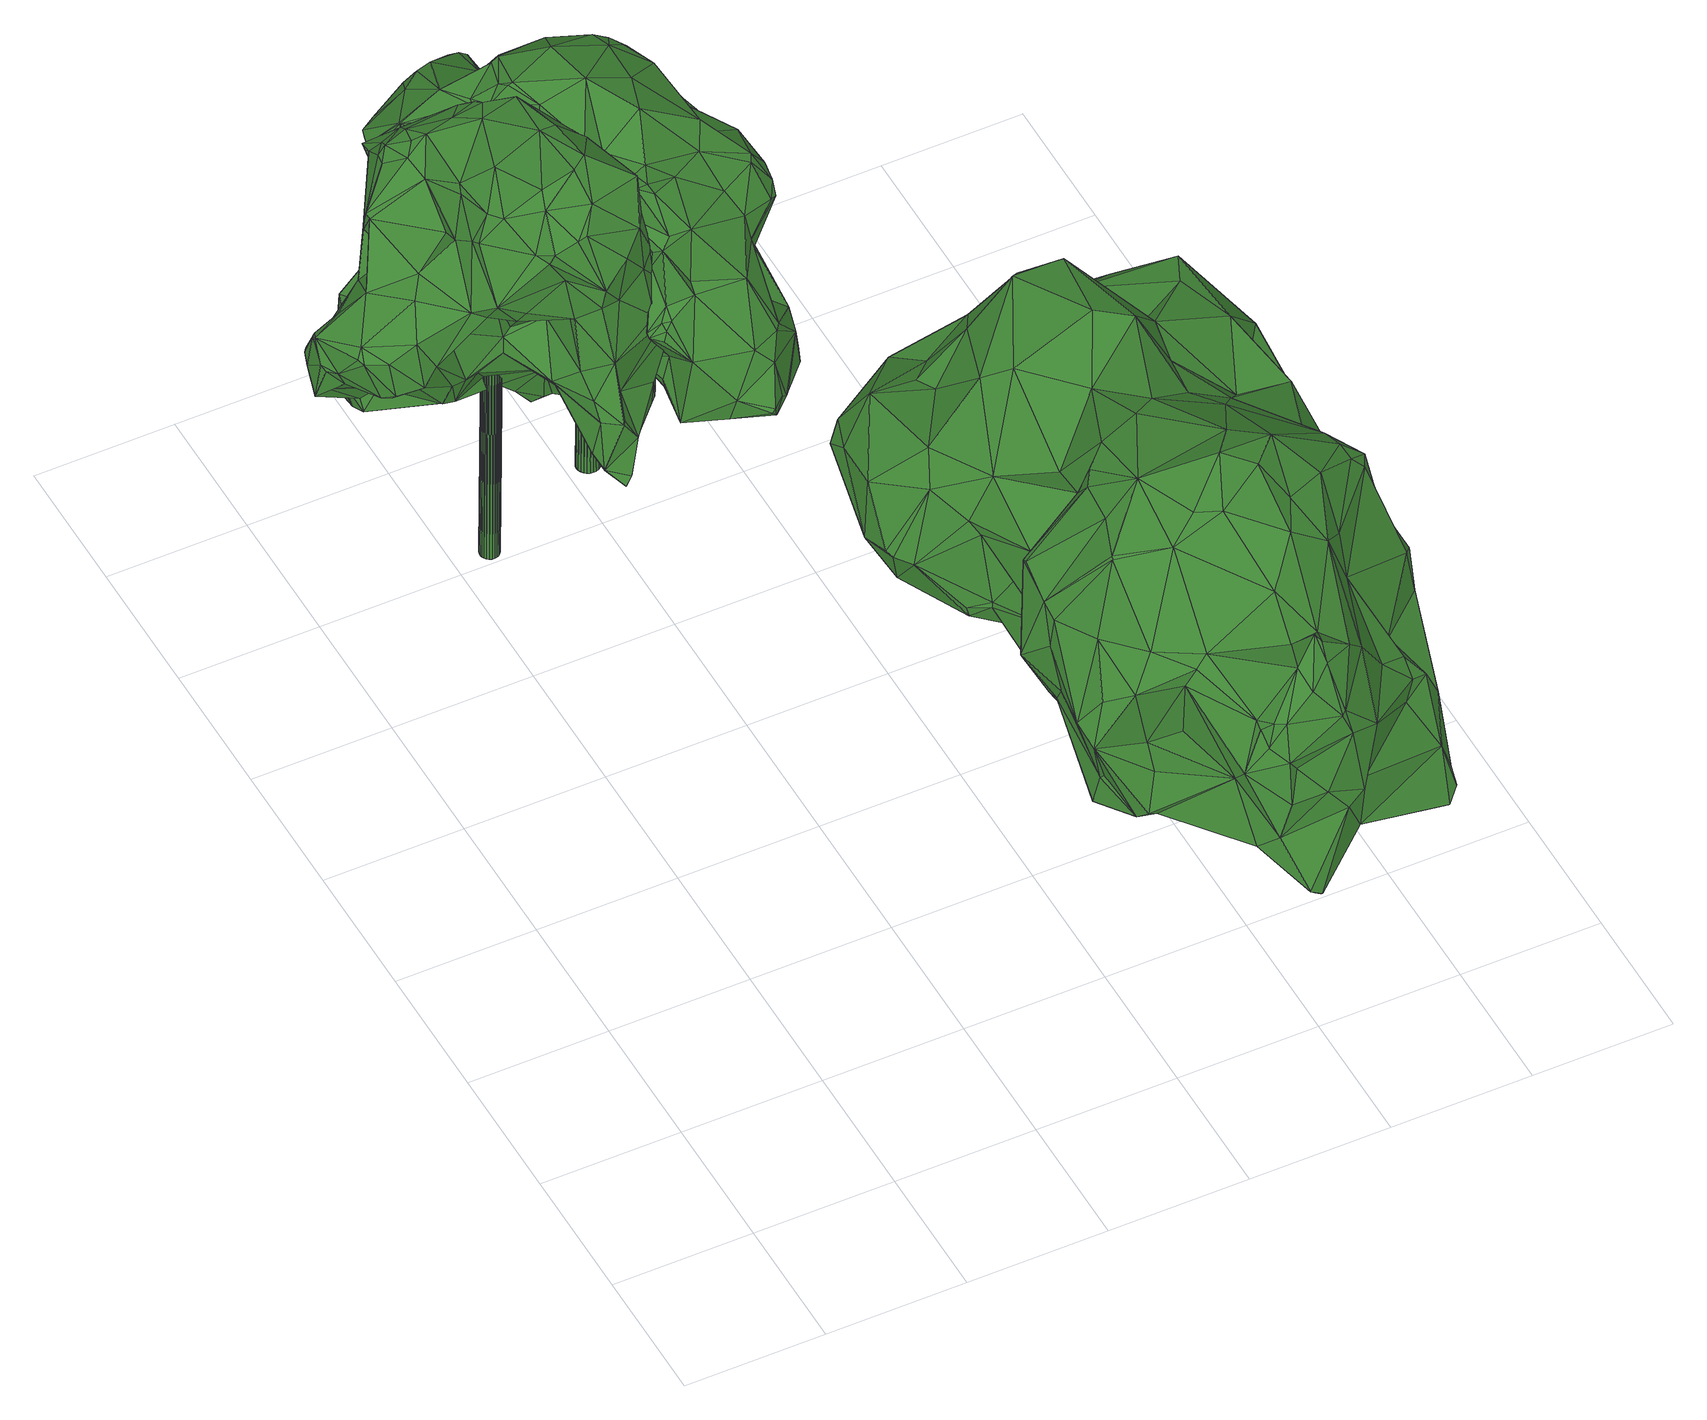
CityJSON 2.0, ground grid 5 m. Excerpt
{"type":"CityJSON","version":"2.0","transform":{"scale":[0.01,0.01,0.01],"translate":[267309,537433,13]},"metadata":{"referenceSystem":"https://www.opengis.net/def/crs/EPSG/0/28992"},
"CityObjects":{
"tree1":{"type":"SolitaryVegetationObject","attributes":{"gtid":139,"crown_width_m":9.96,"crown_median_z":24.22,"crown_r50_m":0.357,"crown_porosity":0.87,"trunk_H_m":11.04,"trunk_DBH_m":0.673,"trunk_radius_m":0.337,"trunk_base_height_m":13.18,"original_gtid":"139"},"geometry":[{"type":"Solid","lod":"3","boundaries":[[[[0,1,2]],[[3,4,5]],[[6,0,2]],[[7,8,9]],[[7,9,10]],[[4,11,5]],[[12,13,14]],[[15,4,3]],[[6,16,0]],[[17,18,19]],[[20,21,22]],[[23,24,25]],[[26,27,28]],[[29,30,31]],[[32,33,34]],[[35,36,37]],[[23,38,24]],[[10,39,7]],[[40,41,42]],[[43,44,45]],[[46,47,48]],[[49,46,48]],[[50,4,51]],[[52,0,16]],[[53,54,55]],[[56,57,58]],[[26,28,59]],[[60,59,28]],[[61,62,63]],[[16,6,64]],[[15,65,4]],[[0,66,1]],[[67,60,68]],[[69,13,70]],[[71,72,19]],[[73,74,75]],[[54,76,77]],[[78,79,80]],[[80,79,44]],[[81,82,83]],[[84,85,86]],[[87,88,89]],[[90,87,89]],[[89,88,91]],[[62,92,93]],[[11,94,95]],[[11,95,5]],[[4,65,51]],[[96,97,98]],[[17,19,72]],[[99,100,101]],[[102,32,103]],[[17,72,104]],[[105,45,79]],[[106,74,107]],[[108,109,110]],[[111,112,113]],[[78,114,79]],[[75,18,17]],[[115,14,116]],[[117,118,37]],[[108,78,80]],[[72,34,104]],[[112,119,120]],[[8,7,14]],[[121,65,59]],[[122,123,42]],[[84,86,124]],[[70,13,12]],[[61,119,62]],[[43,108,80]],[[125,126,127]],[[34,128,32]],[[35,71,36]],[[103,32,128]],[[17,104,33]],[[34,33,104]],[[64,92,62]],[[72,71,35]],[[72,35,128]],[[35,129,128]],[[127,126,130]],[[103,129,118]],[[128,129,103]],[[128,34,72]],[[131,132,22]],[[23,25,133]],[[25,134,133]],[[75,74,106]],[[64,62,119]],[[135,136,137]],[[135,138,136]],[[139,1,140]],[[16,126,125]],[[16,125,52]],[[16,111,126]],[[141,1,139]],[[52,125,142]],[[143,144,117]],[[113,130,111]],[[126,111,130]],[[114,145,146]],[[129,37,118]],[[129,35,37]],[[101,147,122]],[[101,148,147]],[[149,39,10]],[[150,151,152]],[[153,154,155]],[[156,81,11]],[[157,69,56]],[[148,158,147]],[[81,94,11]],[[19,18,106]],[[64,6,92]],[[61,159,160]],[[32,102,33]],[[2,1,141]],[[106,161,71]],[[162,93,92]],[[163,138,164]],[[163,164,165]],[[158,148,110]],[[166,110,148]],[[75,106,18]],[[61,63,159]],[[24,38,99]],[[167,168,169]],[[167,169,156]],[[152,151,170]],[[171,172,173]],[[114,78,166]],[[102,103,174]],[[16,64,111]],[[118,174,103]],[[175,70,12]],[[79,114,146]],[[61,176,119]],[[177,146,57]],[[146,177,178]],[[70,178,56]],[[179,180,144]],[[45,44,79]],[[181,182,183]],[[181,183,170]],[[184,47,46]],[[59,15,26]],[[66,0,52]],[[50,181,170]],[[51,181,50]],[[95,3,5]],[[162,63,93]],[[3,26,15]],[[9,90,185]],[[90,9,186]],[[187,121,59]],[[96,184,49]],[[140,1,66]],[[127,188,91]],[[189,54,53]],[[60,189,187]],[[49,48,190]],[[29,150,30]],[[59,65,15]],[[149,191,109]],[[12,7,175]],[[39,175,7]],[[191,110,109]],[[160,176,61]],[[192,176,160]],[[192,160,193]],[[52,142,194]],[[139,140,194]],[[66,194,140]],[[52,194,66]],[[91,88,127]],[[142,127,88]],[[3,27,26]],[[43,45,108]],[[87,90,186]],[[142,125,127]],[[186,142,87]],[[186,194,142]],[[142,88,87]],[[44,43,80]],[[109,108,105]],[[45,105,108]],[[105,79,178]],[[159,63,195]],[[168,151,150]],[[196,151,168]],[[27,3,95]],[[56,178,57]],[[94,83,197]],[[60,187,59]],[[60,67,189]],[[2,198,6]],[[49,97,96]],[[95,94,199]],[[94,197,199]],[[200,201,202]],[[81,83,94]],[[156,82,81]],[[203,82,156]],[[8,186,9]],[[109,204,149]],[[70,175,178]],[[69,205,13]],[[63,62,93]],[[119,192,120]],[[133,206,23]],[[162,92,6]],[[207,208,209]],[[89,185,90]],[[107,210,197]],[[107,76,210]],[[122,147,123]],[[211,40,212]],[[114,166,100]],[[213,209,208]],[[60,28,27]],[[130,113,214]],[[215,113,216]],[[215,214,113]],[[115,84,139]],[[217,218,219]],[[78,108,166]],[[110,166,108]],[[95,220,27]],[[135,221,138]],[[222,117,223]],[[19,106,71]],[[224,225,226]],[[137,222,227]],[[42,53,40]],[[12,14,7]],[[69,70,56]],[[42,187,189]],[[83,107,197]],[[82,107,83]],[[110,191,158]],[[139,228,115]],[[194,228,139]],[[8,228,186]],[[115,228,8]],[[138,137,136]],[[214,188,130]],[[186,228,194]],[[171,226,153]],[[155,171,153]],[[206,133,229]],[[174,118,117]],[[230,204,105]],[[102,180,231]],[[33,102,231]],[[137,138,232]],[[96,98,184]],[[184,98,158]],[[146,178,79]],[[230,149,204]],[[23,233,38]],[[231,234,73]],[[58,233,235]],[[203,107,82]],[[22,21,188]],[[91,188,21]],[[30,150,236]],[[237,224,201]],[[203,169,161]],[[234,74,73]],[[17,231,73]],[[33,231,17]],[[73,75,17]],[[238,171,239]],[[64,119,112]],[[64,112,111]],[[157,218,217]],[[120,192,152]],[[120,152,170]],[[216,113,112]],[[240,223,207]],[[14,13,116]],[[22,188,214]],[[29,221,135]],[[23,206,233]],[[122,41,101]],[[241,218,233]],[[237,201,200]],[[29,207,150]],[[36,117,37]],[[71,161,36]],[[57,146,145]],[[148,101,100]],[[148,100,166]],[[9,185,10]],[[207,209,150]],[[14,115,8]],[[100,99,233]],[[114,100,233]],[[137,227,135]],[[11,4,50]],[[196,170,151]],[[58,235,56]],[[157,56,235]],[[184,158,47]],[[184,46,49]],[[163,172,238]],[[165,172,163]],[[84,124,139]],[[230,105,178]],[[192,193,152]],[[84,242,85]],[[89,21,20]],[[20,48,243]],[[243,48,149]],[[49,132,97]],[[36,244,213]],[[161,244,36]],[[13,245,116]],[[115,116,84]],[[116,245,84]],[[86,85,165]],[[144,102,174]],[[240,222,223]],[[179,144,153]],[[153,144,154]],[[153,133,134]],[[229,246,206]],[[143,154,144]],[[222,154,143]],[[13,205,200]],[[171,155,247]],[[238,239,247]],[[239,171,247]],[[232,247,155]],[[232,238,247]],[[232,163,238]],[[144,174,117]],[[222,143,117]],[[153,134,212]],[[248,249,101]],[[99,101,249]],[[248,24,249]],[[99,249,24]],[[144,180,102]],[[40,211,248]],[[24,248,211]],[[40,248,101]],[[153,212,179]],[[25,212,134]],[[25,211,212]],[[24,211,25]],[[246,226,219]],[[226,246,229]],[[117,213,223]],[[123,147,98]],[[250,123,98]],[[243,89,20]],[[162,6,198]],[[29,251,221]],[[162,86,165]],[[252,217,225]],[[106,107,161]],[[203,161,107]],[[225,219,226]],[[105,204,109]],[[177,57,178]],[[187,123,121]],[[76,107,74]],[[235,218,157]],[[250,121,123]],[[11,167,156]],[[50,167,11]],[[236,160,253]],[[159,253,160]],[[224,226,171]],[[252,225,224]],[[238,172,171]],[[42,123,187]],[[250,97,132]],[[185,89,243]],[[185,243,149]],[[245,13,200]],[[157,217,200]],[[252,200,217]],[[215,22,214]],[[112,120,216]],[[149,48,47]],[[149,47,191]],[[27,220,60]],[[68,60,220]],[[138,221,195]],[[233,145,114]],[[202,85,242]],[[254,30,253]],[[230,39,149]],[[89,91,21]],[[159,221,251]],[[195,221,159]],[[178,175,230]],[[230,175,39]],[[54,77,55]],[[233,218,235]],[[236,193,160]],[[241,206,218]],[[226,229,133]],[[153,226,133]],[[138,163,232]],[[139,124,141]],[[181,131,182]],[[51,131,181]],[[121,131,65]],[[172,85,202]],[[165,85,172]],[[200,205,157]],[[157,205,69]],[[207,29,240]],[[240,29,135]],[[42,189,53]],[[216,182,215]],[[168,255,169]],[[256,53,55]],[[180,256,231]],[[179,256,180]],[[212,256,179]],[[55,77,231]],[[208,223,213]],[[217,219,225]],[[215,131,22]],[[250,132,121]],[[121,132,131]],[[182,131,215]],[[152,193,150]],[[147,158,98]],[[10,185,149]],[[22,190,20]],[[156,169,203]],[[255,161,169]],[[234,77,76]],[[256,40,53]],[[256,212,40]],[[168,209,255]],[[257,255,209]],[[208,207,223]],[[120,182,216]],[[183,182,120]],[[170,183,120]],[[158,191,47]],[[246,219,218]],[[20,190,48]],[[171,173,224]],[[167,50,168]],[[189,67,54]],[[202,201,173]],[[224,173,201]],[[222,137,154]],[[155,154,137]],[[232,155,137]],[[51,65,131]],[[250,98,97]],[[101,41,40]],[[130,188,127]],[[236,150,193]],[[195,63,258]],[[251,29,254]],[[31,254,29]],[[254,31,30]],[[199,220,95]],[[251,254,159]],[[231,256,55]],[[76,54,67]],[[234,76,74]],[[257,161,255]],[[257,209,161]],[[234,231,77]],[[49,190,22]],[[168,150,209]],[[192,119,176]],[[162,258,63]],[[84,245,242]],[[200,242,245]],[[200,202,242]],[[22,132,49]],[[241,233,206]],[[58,57,145]],[[58,145,233]],[[38,233,99]],[[213,244,209]],[[209,244,161]],[[117,36,213]],[[240,135,227]],[[240,227,222]],[[252,224,237]],[[252,237,200]],[[172,202,173]],[[196,168,50]],[[196,50,170]],[[246,218,206]],[[2,141,198]],[[162,198,86]],[[86,198,124]],[[141,124,198]],[[195,258,164]],[[195,164,138]],[[165,164,258]],[[122,42,41]],[[67,68,210]],[[67,210,76]],[[68,197,210]],[[236,253,30]],[[165,258,162]],[[159,254,253]],[[199,197,220]],[[197,68,220]],[[259,260,261]],[[259,261,262]],[[262,261,263]],[[262,263,264]],[[261,260,265]],[[261,265,263]],[[263,265,266]],[[263,266,264]],[[265,260,267]],[[265,267,266]],[[266,267,268]],[[266,268,264]],[[267,260,269]],[[267,269,268]],[[268,269,270]],[[268,270,264]],[[269,260,271]],[[269,271,270]],[[270,271,272]],[[270,272,264]],[[271,260,273]],[[271,273,272]],[[272,273,274]],[[272,274,264]],[[273,260,275]],[[273,275,274]],[[274,275,276]],[[274,276,264]],[[275,260,277]],[[275,277,276]],[[276,277,278]],[[276,278,264]],[[277,260,279]],[[277,279,278]],[[278,279,280]],[[278,280,264]],[[279,260,281]],[[279,281,280]],[[280,281,282]],[[280,282,264]],[[281,260,283]],[[281,283,282]],[[282,283,284]],[[282,284,264]],[[283,260,285]],[[283,285,284]],[[284,285,286]],[[284,286,264]],[[285,260,287]],[[285,287,286]],[[286,287,288]],[[286,288,264]],[[287,260,289]],[[287,289,288]],[[288,289,290]],[[288,290,264]],[[289,260,291]],[[289,291,290]],[[290,291,292]],[[290,292,264]],[[291,260,293]],[[291,293,292]],[[292,293,294]],[[292,294,264]],[[293,260,295]],[[293,295,294]],[[294,295,296]],[[294,296,264]],[[295,260,297]],[[295,297,296]],[[296,297,298]],[[296,298,264]],[[297,260,299]],[[297,299,298]],[[298,299,300]],[[298,300,264]],[[299,260,301]],[[299,301,300]],[[300,301,302]],[[300,302,264]],[[301,260,303]],[[301,303,302]],[[302,303,304]],[[302,304,264]],[[303,260,305]],[[303,305,304]],[[304,305,306]],[[304,306,264]],[[305,260,307]],[[305,307,306]],[[306,307,308]],[[306,308,264]],[[307,260,259]],[[307,259,308]],[[308,259,262]],[[308,262,264]]]]}]},
"tree2":{"type":"SolitaryVegetationObject","attributes":{"gtid":138,"crown_width_m":11.38,"crown_median_z":24.72,"crown_r50_m":0.346,"crown_porosity":0.87,"trunk_H_m":11.52,"trunk_DBH_m":0.803,"trunk_radius_m":0.401,"trunk_base_height_m":13.2,"original_gtid":"138"},"geometry":[{"type":"Solid","lod":"3","boundaries":[[[[309,310,311]],[[312,313,314]],[[315,311,310]],[[316,317,318]],[[319,320,321]],[[322,323,324]],[[325,324,323]],[[326,327,328]],[[329,330,331]],[[330,332,333]],[[334,332,330]],[[335,336,337]],[[338,339,340]],[[341,342,343]],[[343,344,311]],[[345,346,347]],[[348,349,350]],[[351,322,352]],[[353,354,355]],[[356,339,338]],[[353,357,358]],[[359,360,361]],[[312,314,362]],[[363,364,365]],[[366,363,324]],[[325,367,368]],[[369,370,371]],[[369,371,372]],[[366,373,374]],[[343,311,375]],[[376,377,378]],[[367,328,379]],[[367,379,380]],[[345,381,382]],[[341,383,342]],[[384,385,386]],[[387,332,388]],[[331,330,389]],[[390,322,351]],[[391,356,392]],[[320,393,321]],[[394,321,393]],[[395,396,397]],[[398,399,400]],[[359,386,360]],[[329,331,383]],[[329,334,330]],[[401,389,402]],[[401,402,403]],[[344,401,350]],[[404,405,406]],[[400,407,408]],[[409,410,411]],[[398,412,388]],[[398,388,334]],[[413,414,415]],[[416,374,417]],[[375,418,341]],[[400,399,407]],[[419,407,399]],[[382,381,420]],[[341,418,383]],[[421,422,423]],[[411,410,424]],[[425,310,309]],[[315,310,425]],[[426,427,312]],[[428,429,430]],[[343,342,344]],[[431,432,340]],[[433,425,434]],[[309,434,425]],[[435,436,437]],[[311,344,309]],[[309,344,350]],[[383,438,342]],[[356,439,377]],[[440,441,442]],[[434,370,433]],[[443,406,405]],[[363,366,444]],[[366,374,444]],[[441,315,445]],[[425,445,315]],[[319,446,447]],[[320,319,447]],[[433,446,425]],[[447,446,433]],[[448,400,449]],[[313,450,419]],[[451,452,453]],[[454,414,390]],[[431,455,456]],[[456,455,409]],[[425,446,445]],[[457,335,458]],[[459,373,460]],[[424,410,409]],[[325,323,326]],[[461,462,429]],[[463,464,345]],[[380,319,321]],[[336,465,466]],[[467,402,468]],[[467,468,411]],[[451,469,470]],[[430,429,462]],[[471,432,431]],[[318,472,473]],[[348,350,401]],[[471,431,474]],[[462,475,430]],[[474,476,477]],[[385,384,359]],[[478,358,357]],[[466,465,479]],[[466,479,416]],[[477,480,481]],[[431,456,474]],[[452,335,453]],[[452,336,335]],[[462,482,475]],[[381,406,443]],[[432,427,426]],[[483,426,484]],[[351,352,365]],[[432,471,427]],[[485,486,487]],[[417,337,336]],[[379,488,489]],[[328,488,379]],[[477,481,450]],[[490,450,481]],[[409,411,456]],[[491,492,482]],[[390,351,454]],[[493,398,334]],[[338,426,494]],[[338,494,356]],[[398,493,399]],[[415,436,435]],[[462,461,495]],[[317,496,472]],[[317,472,318]],[[485,461,429]],[[446,319,497]],[[446,497,445]],[[460,373,498]],[[439,499,500]],[[453,469,451]],[[463,416,464]],[[399,501,502]],[[473,502,501]],[[344,503,401]],[[504,505,506]],[[395,317,507]],[[487,461,485]],[[457,508,509]],[[413,390,414]],[[435,437,415]],[[340,455,431]],[[377,500,378]],[[340,409,455]],[[361,385,359]],[[412,385,361]],[[326,328,367]],[[413,510,390]],[[468,511,481]],[[468,481,480]],[[504,512,513]],[[514,463,515]],[[514,416,463]],[[516,507,317]],[[459,460,508]],[[477,476,480]],[[517,467,518]],[[519,520,413]],[[395,520,519]],[[521,375,311]],[[517,522,355]],[[511,333,481]],[[375,521,418]],[[483,523,426]],[[426,338,340]],[[524,525,526]],[[361,360,408]],[[524,526,487]],[[461,487,526]],[[358,354,353]],[[527,528,378]],[[529,530,531]],[[532,399,502]],[[526,495,461]],[[429,533,485]],[[534,533,429]],[[428,535,536]],[[534,536,533]],[[350,537,309]],[[428,536,534]],[[415,396,413]],[[429,428,534]],[[345,382,463]],[[525,339,538]],[[340,339,525]],[[396,405,404]],[[396,404,397]],[[482,539,475]],[[530,539,482]],[[475,539,465]],[[540,475,465]],[[430,540,428]],[[430,475,540]],[[451,541,542]],[[453,335,469]],[[469,335,457]],[[519,396,395]],[[536,535,543]],[[372,542,541]],[[377,347,492]],[[491,377,492]],[[544,543,535]],[[540,465,452]],[[336,452,465]],[[381,347,545]],[[319,423,497]],[[335,337,458]],[[331,389,438]],[[331,438,383]],[[460,498,508]],[[360,400,408]],[[516,316,512]],[[519,413,396]],[[419,399,532]],[[528,546,545]],[[322,547,323]],[[347,381,345]],[[478,548,349]],[[543,357,353]],[[341,343,375]],[[360,386,400]],[[506,507,516]],[[359,384,386]],[[408,412,361]],[[407,412,408]],[[468,480,476]],[[327,326,547]],[[327,547,390]],[[549,394,550]],[[549,550,368]],[[386,449,400]],[[365,364,351]],[[351,364,454]],[[324,352,322]],[[363,352,324]],[[363,365,352]],[[367,551,368]],[[549,368,551]],[[549,551,321]],[[552,553,554]],[[554,395,552]],[[555,552,556]],[[509,394,557]],[[509,557,457]],[[554,520,395]],[[522,518,424]],[[554,510,520]],[[521,558,418]],[[326,367,325]],[[364,414,454]],[[444,414,363]],[[364,363,414]],[[415,414,444]],[[380,551,367]],[[559,560,440]],[[527,378,561]],[[417,459,337]],[[374,459,417]],[[482,346,530]],[[489,553,552]],[[552,421,489]],[[540,562,428]],[[395,505,552]],[[387,490,481]],[[387,481,333]],[[507,505,395]],[[311,315,560]],[[311,560,521]],[[407,388,412]],[[321,394,549]],[[333,511,330]],[[498,373,324]],[[509,508,498]],[[512,506,516]],[[504,506,512]],[[502,561,314]],[[483,484,314]],[[491,392,377]],[[432,426,340]],[[330,402,389]],[[451,542,563]],[[443,564,420]],[[443,420,381]],[[395,397,496]],[[407,419,490]],[[380,321,551]],[[390,547,322]],[[413,520,510]],[[541,470,369]],[[510,554,390]],[[419,450,490]],[[462,392,491]],[[462,491,482]],[[514,374,416]],[[517,355,354]],[[379,489,380]],[[556,552,505]],[[383,493,329]],[[334,329,493]],[[383,418,493]],[[539,479,465]],[[560,315,440]],[[545,376,528]],[[463,382,420]],[[441,440,315]],[[391,392,495]],[[515,565,415]],[[427,471,566]],[[477,313,312]],[[471,474,477]],[[566,471,477]],[[566,312,427]],[[333,332,387]],[[387,388,407]],[[490,387,407]],[[502,313,532]],[[419,532,313]],[[502,314,313]],[[309,537,434]],[[318,473,501]],[[444,374,515]],[[533,486,485]],[[347,346,492]],[[395,496,317]],[[567,568,569]],[[463,420,570]],[[570,515,463]],[[569,568,318]],[[380,423,319]],[[324,373,366]],[[332,334,388]],[[571,399,493]],[[572,571,493]],[[493,558,572]],[[412,398,448]],[[418,558,493]],[[312,566,477]],[[489,423,380]],[[356,377,392]],[[509,498,550]],[[394,509,550]],[[368,498,324]],[[368,324,325]],[[550,498,368]],[[318,568,316]],[[572,560,567]],[[473,472,546]],[[467,403,402]],[[470,541,451]],[[421,423,489]],[[556,513,555]],[[417,466,416]],[[378,528,376]],[[423,573,497]],[[374,373,459]],[[372,357,543]],[[567,559,568]],[[545,347,376]],[[478,357,548]],[[349,358,478]],[[574,369,470]],[[568,575,316]],[[513,316,575]],[[337,459,458]],[[576,464,416]],[[416,479,576]],[[527,473,528]],[[528,473,546]],[[553,327,554]],[[354,349,348]],[[521,560,572]],[[558,521,572]],[[348,401,403]],[[354,358,349]],[[527,561,473]],[[514,515,374]],[[564,443,405]],[[376,347,377]],[[468,402,330]],[[555,422,421]],[[536,577,486]],[[348,403,354]],[[372,548,357]],[[502,473,561]],[[316,516,317]],[[371,370,548]],[[371,548,372]],[[494,523,499]],[[495,392,462]],[[496,397,472]],[[457,458,508]],[[458,459,508]],[[554,327,390]],[[517,354,467]],[[354,403,467]],[[428,562,563]],[[451,563,562]],[[578,565,570]],[[318,501,569]],[[564,578,570]],[[314,484,362]],[[501,579,569]],[[411,424,467]],[[440,497,573]],[[567,569,572]],[[559,440,573]],[[474,580,476]],[[468,476,580]],[[448,385,412]],[[398,400,448]],[[385,449,386]],[[448,449,385]],[[533,536,486]],[[561,378,581]],[[561,581,314]],[[525,522,340]],[[524,522,525]],[[340,522,409]],[[574,393,447]],[[320,447,393]],[[470,394,393]],[[356,494,439]],[[487,522,524]],[[409,522,424]],[[489,488,553]],[[555,421,552]],[[312,362,484]],[[350,349,537]],[[349,434,537]],[[500,581,378]],[[323,547,326]],[[526,525,538]],[[495,526,538]],[[495,538,391]],[[538,356,391]],[[433,369,447]],[[370,369,433]],[[541,369,372]],[[477,450,313]],[[344,342,582]],[[404,406,546]],[[569,579,572]],[[572,579,571]],[[543,353,583]],[[543,583,536]],[[563,542,535]],[[542,544,535]],[[328,327,488]],[[553,488,327]],[[563,535,428]],[[472,397,404]],[[437,396,415]],[[452,451,562]],[[452,562,540]],[[531,530,346]],[[583,353,355]],[[530,529,539]],[[564,396,437]],[[564,405,396]],[[564,437,578]],[[501,399,579]],[[571,579,399]],[[506,505,507]],[[316,513,512]],[[538,339,356]],[[505,504,513]],[[505,513,556]],[[542,372,544]],[[472,404,546]],[[389,401,438]],[[503,438,401]],[[344,438,503]],[[444,515,415]],[[570,565,515]],[[415,565,436]],[[574,447,369]],[[584,575,568]],[[575,555,513]],[[312,484,426]],[[456,580,474]],[[437,436,578]],[[314,581,483]],[[494,426,523]],[[581,523,483]],[[577,487,486]],[[457,557,469]],[[470,469,557]],[[417,336,466]],[[544,372,543]],[[559,567,560]],[[578,436,565]],[[420,564,570]],[[423,422,573]],[[394,470,557]],[[467,424,518]],[[411,468,580]],[[456,411,580]],[[381,545,406]],[[434,548,370]],[[349,548,434]],[[573,422,584]],[[575,422,555]],[[575,584,422]],[[574,470,393]],[[377,439,500]],[[577,355,487]],[[355,522,487]],[[583,355,577]],[[536,583,577]],[[330,511,468]],[[546,406,545]],[[573,584,559]],[[497,442,445]],[[440,442,497]],[[584,568,559]],[[441,445,442]],[[517,518,522]],[[342,438,582]],[[344,582,438]],[[439,494,499]],[[581,499,523]],[[500,499,581]],[[464,531,345]],[[576,531,464]],[[529,531,576]],[[531,346,345]],[[479,529,576]],[[539,529,479]],[[492,346,482]],[[585,586,587]],[[585,587,588]],[[588,587,589]],[[588,589,590]],[[587,586,591]],[[587,591,589]],[[589,591,592]],[[589,592,590]],[[591,586,593]],[[591,593,592]],[[592,593,594]],[[592,594,590]],[[593,586,595]],[[593,595,594]],[[594,595,596]],[[594,596,590]],[[595,586,597]],[[595,597,596]],[[596,597,598]],[[596,598,590]],[[597,586,599]],[[597,599,598]],[[598,599,600]],[[598,600,590]],[[599,586,601]],[[599,601,600]],[[600,601,602]],[[600,602,590]],[[601,586,603]],[[601,603,602]],[[602,603,604]],[[602,604,590]],[[603,586,605]],[[603,605,604]],[[604,605,606]],[[604,606,590]],[[605,586,607]],[[605,607,606]],[[606,607,608]],[[606,608,590]],[[607,586,609]],[[607,609,608]],[[608,609,610]],[[608,610,590]],[[609,586,611]],[[609,611,610]],[[610,611,612]],[[610,612,590]],[[611,586,613]],[[611,613,612]],[[612,613,614]],[[612,614,590]],[[613,586,615]],[[613,615,614]],[[614,615,616]],[[614,616,590]],[[615,586,617]],[[615,617,616]],[[616,617,618]],[[616,618,590]],[[617,586,619]],[[617,619,618]],[[618,619,620]],[[618,620,590]],[[619,586,621]],[[619,621,620]],[[620,621,622]],[[620,622,590]],[[621,586,623]],[[621,623,622]],[[622,623,624]],[[622,624,590]],[[623,586,625]],[[623,625,624]],[[624,625,626]],[[624,626,590]],[[625,586,627]],[[625,627,626]],[[626,627,628]],[[626,628,590]],[[627,586,629]],[[627,629,628]],[[628,629,630]],[[628,630,590]],[[629,586,631]],[[629,631,630]],[[630,631,632]],[[630,632,590]],[[631,586,633]],[[631,633,632]],[[632,633,634]],[[632,634,590]],[[633,586,585]],[[633,585,634]],[[634,585,588]],[[634,588,590]]]]}]},
"tree3":{"type":"SolitaryVegetationObject","attributes":{"gtid":240,"crown_width_m":18.92,"crown_median_z":21.88,"crown_r50_m":0.342,"crown_porosity":0.874,"trunk_H_m":8.73,"trunk_DBH_m":1.16,"trunk_radius_m":0.579,"trunk_base_height_m":13.15,"original_gtid":"240"},"geometry":[{"type":"Solid","lod":"3","boundaries":[[[[635,636,637]],[[638,639,640]],[[641,642,643]],[[644,645,642]],[[646,647,648]],[[649,650,651]],[[652,653,654]],[[655,656,657]],[[658,659,660]],[[661,662,663]],[[650,664,665]],[[666,667,668]],[[669,670,671]],[[672,670,669]],[[673,674,675]],[[670,672,676]],[[677,678,679]],[[680,674,656]],[[652,681,682]],[[683,641,684]],[[685,686,687]],[[688,689,690]],[[689,688,665]],[[691,639,692]],[[693,694,695]],[[696,697,698]],[[699,700,701]],[[694,693,702]],[[703,704,705]],[[706,707,708]],[[709,710,711]],[[709,637,710]],[[696,664,650]],[[679,678,666]],[[712,713,714]],[[715,716,717]],[[717,718,715]],[[719,720,693]],[[721,722,723]],[[640,724,725]],[[726,727,728]],[[696,650,729]],[[665,688,658]],[[730,731,710]],[[732,733,734]],[[690,735,736]],[[737,738,739]],[[740,741,742]],[[743,744,745]],[[650,660,651]],[[746,747,676]],[[748,749,659]],[[638,704,750]],[[751,752,753]],[[754,753,752]],[[755,756,737]],[[664,696,698]],[[650,649,729]],[[757,755,758]],[[759,760,761]],[[639,760,762]],[[763,764,765]],[[764,761,760]],[[665,658,650]],[[640,725,766]],[[767,729,649]],[[698,697,755]],[[701,700,768]],[[769,770,771]],[[651,772,649]],[[717,773,774]],[[726,728,775]],[[718,776,715]],[[777,778,751]],[[779,742,741]],[[751,780,777]],[[781,744,743]],[[770,766,725]],[[770,769,766]],[[703,705,640]],[[741,782,779]],[[783,709,784]],[[785,786,787]],[[760,759,762]],[[745,744,788]],[[677,641,643]],[[743,745,789]],[[738,680,790]],[[745,783,784]],[[697,791,756]],[[770,725,792]],[[793,794,636]],[[795,682,681]],[[796,797,763]],[[759,761,754]],[[675,680,738]],[[675,738,737]],[[798,799,687]],[[676,800,801]],[[802,786,785]],[[800,803,801]],[[804,805,806]],[[658,748,659]],[[676,672,800]],[[706,663,707]],[[729,697,696]],[[801,807,746]],[[746,807,712]],[[697,767,791]],[[656,781,808]],[[656,788,781]],[[638,750,760]],[[695,809,716]],[[703,769,810]],[[694,702,782]],[[811,812,813]],[[811,814,812]],[[815,816,811]],[[767,697,729]],[[645,817,818]],[[698,755,757]],[[763,776,718]],[[755,697,756]],[[776,819,708]],[[787,786,644]],[[820,688,821]],[[708,819,706]],[[781,788,744]],[[649,822,767]],[[739,823,758]],[[699,749,700]],[[758,755,739]],[[782,732,779]],[[705,704,638]],[[824,825,826]],[[743,827,645]],[[816,815,828]],[[688,829,821]],[[830,831,832]],[[830,832,833]],[[758,736,757]],[[737,739,755]],[[834,835,836]],[[834,837,835]],[[752,751,778]],[[644,838,683]],[[644,683,787]],[[641,677,679]],[[669,671,685]],[[680,802,790]],[[738,790,785]],[[802,785,790]],[[782,702,732]],[[839,832,831]],[[725,724,792]],[[655,840,656]],[[635,841,793]],[[636,635,793]],[[774,773,670]],[[786,817,644]],[[802,680,808]],[[656,808,680]],[[726,654,842]],[[750,796,765]],[[810,769,843]],[[661,663,706]],[[844,741,740]],[[688,845,748]],[[688,820,845]],[[811,839,815]],[[715,719,716]],[[824,826,846]],[[701,847,848]],[[776,708,715]],[[693,716,719]],[[695,716,693]],[[749,748,700]],[[707,720,719]],[[849,850,820]],[[703,766,769]],[[703,640,766]],[[637,709,635]],[[803,807,801]],[[851,669,685]],[[684,668,852]],[[649,772,822]],[[701,768,853]],[[776,763,797]],[[854,784,647]],[[719,708,707]],[[719,715,708]],[[675,674,680]],[[836,855,856]],[[836,856,834]],[[675,791,673]],[[737,791,675]],[[737,756,791]],[[642,827,857]],[[642,645,827]],[[858,785,859]],[[858,859,852]],[[655,673,841]],[[644,817,645]],[[860,861,763]],[[674,657,656]],[[740,670,844]],[[793,723,794]],[[862,844,670]],[[863,709,783]],[[655,657,673]],[[863,840,635]],[[860,753,861]],[[727,864,810]],[[789,865,827]],[[854,865,789]],[[688,748,658]],[[760,750,765]],[[764,760,765]],[[638,640,705]],[[640,691,866]],[[741,844,862]],[[867,811,816]],[[777,780,855]],[[855,836,777]],[[868,677,643]],[[643,869,868]],[[804,702,805]],[[746,676,801]],[[851,713,807]],[[763,765,796]],[[803,669,851]],[[800,669,803]],[[800,672,669]],[[862,782,741]],[[751,860,870]],[[712,714,834]],[[798,813,812]],[[811,813,839]],[[770,853,871]],[[640,639,691]],[[659,749,699]],[[731,762,759]],[[694,809,695]],[[779,686,742]],[[825,646,826]],[[745,784,789]],[[835,872,836]],[[764,873,761]],[[742,686,740]],[[853,682,795]],[[837,867,874]],[[638,760,639]],[[750,704,796]],[[731,730,762]],[[714,798,812]],[[667,821,829]],[[839,875,876]],[[860,877,870]],[[878,701,848]],[[878,848,699]],[[879,845,820]],[[720,707,663]],[[880,881,717]],[[717,881,882]],[[883,654,726]],[[658,660,650]],[[671,670,686]],[[884,636,794]],[[818,817,786]],[[684,787,683]],[[692,639,762]],[[879,885,845]],[[692,730,637]],[[762,730,692]],[[671,686,685]],[[677,828,678]],[[637,884,692]],[[636,884,637]],[[813,798,833]],[[687,833,798]],[[834,714,814]],[[834,814,837]],[[646,865,647]],[[641,668,684]],[[798,713,799]],[[824,846,836]],[[836,846,777]],[[642,857,643]],[[673,657,674]],[[771,871,775]],[[770,871,771]],[[752,778,648]],[[772,886,822]],[[772,887,886]],[[772,659,887]],[[793,721,723]],[[772,651,660]],[[772,660,659]],[[661,706,797]],[[661,797,888]],[[721,673,889]],[[740,686,670]],[[667,815,890]],[[716,773,717]],[[853,770,891]],[[891,847,853]],[[777,846,778]],[[789,827,743]],[[805,702,892]],[[805,892,806]],[[841,840,655]],[[723,722,822]],[[767,822,722]],[[827,865,857]],[[890,879,850]],[[692,884,691]],[[732,842,893]],[[732,893,779]],[[863,635,709]],[[842,894,726]],[[732,894,842]],[[888,797,796]],[[691,884,866]],[[851,807,803]],[[645,818,743]],[[743,818,781]],[[768,682,853]],[[895,667,852]],[[808,818,802]],[[818,786,802]],[[808,781,818]],[[653,896,654]],[[656,840,788]],[[849,821,667]],[[820,821,849]],[[886,897,898]],[[866,898,897]],[[813,833,832]],[[813,832,839]],[[686,779,893]],[[882,877,860]],[[876,899,879]],[[780,856,855]],[[746,856,780]],[[679,668,641]],[[829,688,690]],[[792,891,770]],[[858,852,829]],[[767,889,791]],[[673,791,889]],[[758,858,736]],[[647,900,731]],[[731,759,901]],[[731,901,647]],[[673,721,841]],[[793,841,721]],[[726,894,902]],[[736,735,757]],[[882,860,718]],[[837,814,867]],[[714,713,798]],[[648,826,646]],[[846,826,648]],[[822,886,723]],[[732,702,733]],[[698,757,735]],[[667,829,852]],[[666,668,679]],[[730,710,637]],[[754,901,759]],[[648,647,901]],[[648,901,754]],[[842,654,893]],[[896,893,654]],[[769,771,843]],[[902,734,733]],[[902,733,727]],[[783,840,863]],[[799,713,851]],[[841,635,840]],[[788,840,745]],[[783,745,840]],[[839,876,815]],[[690,858,829]],[[690,736,858]],[[858,758,823]],[[858,823,785]],[[887,848,847]],[[810,662,703]],[[796,704,888]],[[704,703,888]],[[718,860,763]],[[806,720,663]],[[703,662,888]],[[753,873,861]],[[861,873,764]],[[686,896,830]],[[653,830,896]],[[648,778,846]],[[879,820,850]],[[867,814,811]],[[714,812,814]],[[686,830,687]],[[833,687,830]],[[670,773,862]],[[652,903,653]],[[896,686,893]],[[831,830,653]],[[897,904,866]],[[884,898,866]],[[794,898,884]],[[794,886,898]],[[886,794,723]],[[819,776,797]],[[819,797,706]],[[641,838,642]],[[644,642,838]],[[838,641,683]],[[785,823,738]],[[739,738,823]],[[775,843,771]],[[728,843,775]],[[810,843,727]],[[728,727,843]],[[828,815,666]],[[828,666,678]],[[824,869,825]],[[787,859,785]],[[684,859,787]],[[852,859,684]],[[667,666,815]],[[895,852,668]],[[895,668,667]],[[807,713,712]],[[890,850,667]],[[849,667,850]],[[746,712,856]],[[834,856,712]],[[868,874,677]],[[837,874,835]],[[643,857,869]],[[710,900,711]],[[710,731,900]],[[775,871,795]],[[853,795,871]],[[711,900,709]],[[709,900,784]],[[825,869,646]],[[857,646,869]],[[677,874,867]],[[670,676,774]],[[902,732,734]],[[732,902,894]],[[784,900,647]],[[665,664,689]],[[659,848,887]],[[768,885,879]],[[664,735,689]],[[698,735,664]],[[690,689,735]],[[720,892,693]],[[693,892,702]],[[816,828,677]],[[867,816,677]],[[861,764,763]],[[860,751,753]],[[806,892,720]],[[754,873,753]],[[883,681,654]],[[724,640,904]],[[866,904,640]],[[904,897,724]],[[885,768,700]],[[885,700,748]],[[847,897,886]],[[882,881,877]],[[768,879,899]],[[903,876,875]],[[682,768,899]],[[682,899,652]],[[890,815,876]],[[890,876,879]],[[685,799,851]],[[687,799,685]],[[824,836,872]],[[869,824,872]],[[751,870,780]],[[747,881,880]],[[780,870,746]],[[746,870,747]],[[870,877,747]],[[847,886,887]],[[847,891,897]],[[897,891,724]],[[724,891,792]],[[659,699,848]],[[662,661,888]],[[804,662,864]],[[718,717,882]],[[854,647,865]],[[726,902,727]],[[748,845,885]],[[733,864,727]],[[804,864,733]],[[652,654,681]],[[733,702,804]],[[701,853,847]],[[663,662,804]],[[663,804,806]],[[810,864,662]],[[721,905,722]],[[767,722,905]],[[752,648,754]],[[889,767,905]],[[889,905,721]],[[857,865,646]],[[854,789,784]],[[676,747,880]],[[676,880,774]],[[717,774,880]],[[881,747,877]],[[878,699,701]],[[761,873,754]],[[869,872,868]],[[835,874,872]],[[868,872,874]],[[883,726,681]],[[775,681,726]],[[775,795,681]],[[652,899,903]],[[876,903,899]],[[831,875,839]],[[653,875,831]],[[653,903,875]],[[694,782,809]],[[862,809,782]],[[773,809,862]],[[773,716,809]],[[906,907,908]],[[906,908,909]],[[909,908,910]],[[909,910,911]],[[908,907,912]],[[908,912,910]],[[910,912,913]],[[910,913,911]],[[912,907,914]],[[912,914,913]],[[913,914,915]],[[913,915,911]],[[914,907,916]],[[914,916,915]],[[915,916,917]],[[915,917,911]],[[916,907,918]],[[916,918,917]],[[917,918,919]],[[917,919,911]],[[918,907,920]],[[918,920,919]],[[919,920,921]],[[919,921,911]],[[920,907,922]],[[920,922,921]],[[921,922,923]],[[921,923,911]],[[922,907,924]],[[922,924,923]],[[923,924,925]],[[923,925,911]],[[924,907,926]],[[924,926,925]],[[925,926,927]],[[925,927,911]],[[926,907,928]],[[926,928,927]],[[927,928,929]],[[927,929,911]],[[928,907,930]],[[928,930,929]],[[929,930,931]],[[929,931,911]],[[930,907,932]],[[930,932,931]],[[931,932,933]],[[931,933,911]],[[932,907,934]],[[932,934,933]],[[933,934,935]],[[933,935,911]],[[934,907,936]],[[934,936,935]],[[935,936,937]],[[935,937,911]],[[936,907,938]],[[936,938,937]],[[937,938,939]],[[937,939,911]],[[938,907,940]],[[938,940,939]],[[939,940,941]],[[939,941,911]],[[940,907,942]],[[940,942,941]],[[941,942,943]],[[941,943,911]],[[942,907,944]],[[942,944,943]],[[943,944,945]],[[943,945,911]],[[944,907,946]],[[944,946,945]],[[945,946,947]],[[945,947,911]],[[946,907,948]],[[946,948,947]],[[947,948,949]],[[947,949,911]],[[948,907,950]],[[948,950,949]],[[949,950,951]],[[949,951,911]],[[950,907,952]],[[950,952,951]],[[951,952,953]],[[951,953,911]],[[952,907,954]],[[952,954,953]],[[953,954,955]],[[953,955,911]],[[954,907,906]],[[954,906,955]],[[955,906,909]],[[955,909,911]]]]}]}
},
"vertices":[
[857,3046,1834],[950,3060,1736],[854,3221,1771],[108,2903,1229],[120,2946,1265],[98,2923,1239],[824,3251,1790],[1081,2756,1301],[1040,2736,1472],[993,2697,1438],[1020,2674,1236],[36,3100,1207],[1115,2863,1196],[1105,2890,1201],[1108,2816,1352],[181,2872,1226],[805,3049,1831],[278,3353,640],[236,3325,651],[238,3347,645],[722,2710,1501],[662,2702,1608],[515,2773,1416],[889,3134,736],[761,3022,652],[856,3154,753],[202,2863,1082],[164,2895,1064],[194,2873,1070],[463,3553,1390],[454,3546,1448],[448,3560,1443],[426,3551,667],[365,3449,678],[391,3550,633],[375,3535,772],[343,3534,865],[387,3567,846],[857,2996,724],[1039,2668,1196],[657,3046,754],[608,3052,809],[475,2989,816],[811,2464,756],[840,2495,767],[836,2475,782],[762,2773,1303],[759,2676,1105],[754,2710,1312],[590,2786,1309],[212,3091,1335],[320,2967,1362],[855,2839,1888],[473,2993,815],[432,2994,824],[474,3072,862],[1109,2849,950],[1046,2723,850],[1083,2855,902],[289,2837,1104],[306,2968,993],[512,3405,1649],[630,3314,1729],[680,3373,1709],[695,3234,1766],[286,2887,1253],[938,2984,1797],[259,3098,882],[72,3076,981],[1071,2922,1110],[1115,2833,1097],[286,3447,752],[322,3453,655],[305,3265,736],[209,3179,745],[234,3283,680],[214,3111,780],[278,3162,836],[793,2518,787],[873,2554,792],[806,2494,765],[47,3139,1175],[59,3219,1025],[41,3166,1021],[917,2937,1484],[962,3159,1354],[946,3180,1442],[787,2685,1693],[753,2681,1687],[821,2622,1487],[910,2649,1566],[674,2687,1655],[735,3310,1752],[721,3339,1735],[33,3057,1126],[66,2999,1122],[647,2945,1113],[577,2920,1302],[617,2934,1092],[811,2976,708],[847,2754,865],[755,2921,893],[464,3492,742],[417,3580,703],[325,3451,654],[872,2499,916],[228,3352,742],[180,3184,861],[755,2502,820],[817,2491,1002],[752,2526,1012],[634,3026,1766],[541,3087,1679],[547,2909,1702],[867,2708,815],[1036,2792,1522],[1077,2863,1354],[489,3542,952],[420,3583,843],[535,3309,1704],[494,3236,1585],[350,2872,1137],[532,2947,958],[483,2931,963],[942,3081,1563],[805,2811,1868],[703,2833,1806],[687,2777,1770],[387,3558,636],[413,3580,703],[579,2856,1712],[462,2854,1346],[509,2836,1319],[916,3203,867],[842,3161,791],[524,3488,1346],[605,3395,1334],[660,3402,1236],[671,3427,1404],[997,2935,1651],[967,2972,1729],[947,3085,1716],[832,2741,1766],[528,3503,1061],[539,3406,912],[896,2742,826],[1018,2693,827],[611,2924,1032],[712,2760,990],[830,2577,1198],[336,3356,1338],[329,3338,1344],[301,3268,1491],[707,3253,928],[663,3349,1101],[753,3355,1098],[58,3148,1176],[1039,2955,1069],[699,2761,1010],[529,3476,1584],[446,3416,1597],[262,3313,901],[830,3289,1572],[827,3420,1268],[695,3396,1450],[859,3321,1362],[733,2547,866],[156,3177,1191],[268,3257,1216],[120,3230,1054],[302,3244,1487],[898,3234,1098],[870,3193,1235],[872,3188,1209],[447,3559,813],[1080,2682,1147],[500,3343,1659],[1033,2701,843],[1013,2668,946],[607,3235,893],[516,3316,833],[372,3040,1396],[491,3022,1508],[507,3116,1448],[750,2902,1152],[885,2657,1386],[982,2706,1619],[432,2928,960],[636,2746,1621],[431,2990,825],[609,2756,1364],[744,2554,1087],[471,3311,1622],[413,3373,1568],[1014,2784,1769],[672,3417,1507],[353,3201,1338],[29,3085,960],[853,3222,1616],[42,3036,1112],[980,2923,1204],[873,3127,1192],[916,3135,1294],[69,3230,1027],[828,2509,1004],[1082,2909,1173],[895,3141,868],[437,3505,1168],[410,3469,1118],[356,3375,1119],[208,3129,827],[732,3050,702],[655,3081,770],[427,3474,1058],[509,2891,1602],[507,2936,1572],[534,3062,1657],[837,2900,1021],[975,2916,963],[871,3139,934],[91,3000,1064],[497,3519,1469],[539,3550,1128],[455,3514,1088],[885,3154,1106],[818,3122,1029],[897,3171,970],[532,3537,1156],[1017,2762,1620],[905,3162,903],[870,2621,1014],[393,3277,788],[799,3416,1239],[864,2939,785],[300,3240,758],[1008,2911,961],[421,3416,1561],[869,3125,1192],[897,3416,1118],[886,3436,1050],[518,3538,1153],[850,2935,852],[840,2993,1325],[813,2632,1403],[406,3411,897],[1040,2877,1338],[897,3145,924],[881,3436,1049],[707,3028,717],[786,2987,697],[425,2954,1186],[452,3581,1452],[782,2944,1161],[460,3470,1552],[448,3579,1454],[180,3217,1056],[542,3084,845],[328,3253,969],[791,3301,1526],[659,3045,17],[625,3045,18],[657,3054,17],[672,3054,1122],[671,3063,1122],[639,3054,1122],[654,3062,17],[668,3071,1122],[649,3069,17],[662,3078,1122],[642,3074,17],[655,3083,1122],[633,3078,18],[647,3087,1122],[625,3079,18],[639,3088,1122],[616,3077,18],[630,3086,1122],[608,3074,18],[622,3083,1122],[601,3069,18],[615,3078,1122],[596,3062,18],[609,3071,1123],[592,3053,18],[606,3062,1123],[591,3045,18],[605,3054,1123],[593,3036,18],[606,3045,1123],[596,3028,18],[610,3037,1123],[601,3021,18],[615,3030,1123],[608,3016,18],[622,3025,1123],[617,3012,18],[630,3021,1123],[625,3011,18],[639,3020,1123],[634,3013,18],[648,3022,1123],[642,3016,18],[656,3025,1122],[649,3021,18],[663,3030,1122],[654,3028,18],[668,3038,1122],[658,3037,18],[671,3046,1122],
[1359,3691,1042],[1398,3549,853],[1258,3681,885],[470,3564,1420],[543,3466,1210],[561,3424,1275],[1356,3467,775],[942,3237,916],[971,3010,949],[932,3250,949],[1510,3210,896],[1515,3170,1056],[1534,3046,1004],[1403,2501,875],[1507,2621,851],[1494,2625,990],[1521,2663,876],[1503,2662,833],[1332,2612,880],[1450,2723,885],[804,3835,923],[714,3815,1014],[842,3850,968],[648,3771,944],[663,3772,1044],[670,3799,922],[1522,2842,1464],[1443,2836,1582],[1488,2785,1443],[726,3370,1692],[731,3385,1700],[676,3489,1675],[988,3720,698],[1005,3770,765],[1081,3704,731],[1220,3756,941],[987,2822,1572],[974,2877,1670],[975,3024,1611],[1120,3774,1239],[1274,3658,1205],[1311,3731,1087],[1324,2424,875],[1385,2476,888],[1304,3566,1469],[1132,3682,1429],[1076,3548,1537],[762,3311,1728],[1365,3482,1494],[1319,3583,1443],[448,3548,715],[457,3509,737],[440,3546,725],[540,3449,1401],[1336,2464,1069],[1308,2400,931],[1356,2450,919],[1378,2528,1136],[1514,2766,902],[1523,2745,938],[1437,3269,1212],[1435,3468,1181],[1351,3440,1274],[1386,3302,1406],[1392,2546,1144],[1311,2608,1329],[1077,3691,727],[910,3103,1363],[859,3146,1584],[851,3273,1415],[1353,2910,1048],[1500,2971,969],[964,2891,1408],[1034,2719,1473],[958,3782,792],[465,3554,709],[457,3578,709],[498,3526,716],[605,3676,996],[586,3656,904],[860,3853,997],[1196,2497,849],[815,3289,1809],[876,3190,1784],[1511,3151,1115],[1522,3034,1163],[1050,2854,871],[1094,2721,978],[981,2948,1020],[594,3621,875],[662,3422,977],[495,3463,786],[1041,3792,1089],[841,3776,1203],[1027,3764,1255],[1037,2950,1120],[1092,2823,1203],[1015,2950,1308],[524,3551,938],[448,3508,756],[750,3701,1571],[842,3758,1506],[786,3768,1464],[451,3606,722],[1059,2571,829],[1205,2465,957],[1088,2544,1112],[1160,2696,1539],[1375,2746,1455],[977,3689,704],[647,3399,1059],[1036,2731,1399],[1237,3017,1044],[1242,3150,1045],[1397,3176,945],[879,3756,1502],[1428,3525,866],[530,3481,1593],[465,3581,1440],[1287,3203,1769],[1174,3296,1819],[1162,3114,1844],[631,3642,1555],[531,3485,1595],[1441,3466,1057],[1410,3567,1098],[1010,2590,1199],[1022,2595,1235],[976,2627,1197],[960,3766,912],[740,3324,1650],[1326,3421,838],[1365,3443,773],[1382,3428,779],[1058,2726,1316],[1279,2487,1130],[1386,3430,779],[1483,3325,912],[1504,3205,1084],[521,3540,763],[516,3524,734],[521,3572,1129],[1508,3054,1502],[1456,2860,1596],[1518,2889,1498],[1295,2397,920],[695,3687,1569],[676,3744,1472],[1528,2863,1421],[1515,2805,1427],[1395,2740,1346],[1406,2710,1114],[986,3326,1873],[1014,3139,1888],[1055,2689,1498],[1084,2701,1540],[1274,2863,1687],[1328,2795,1544],[906,3749,1302],[776,3776,1236],[1526,2909,1451],[1528,3055,1343],[482,3642,1443],[998,3123,1137],[883,3274,1128],[545,3698,1419],[1109,2958,1870],[694,3713,1378],[531,3648,1345],[1348,3542,1364],[1163,2814,1667],[650,3589,1211],[601,3652,1094],[965,2924,1771],[573,3437,1436],[554,3441,1426],[1157,3375,1802],[1201,3368,1763],[1036,3464,1764],[1331,2724,975],[1301,2924,1022],[523,3579,1109],[955,3034,1718],[948,3010,1670],[798,3611,898],[726,3340,1670],[830,3285,1819],[970,2996,976],[1466,3250,892],[1505,2698,1027],[709,3340,1578],[752,3299,1553],[864,3477,991],[668,3380,1092],[1050,3743,1058],[1039,3036,756],[1054,3004,795],[1031,3031,757],[1015,2995,788],[1438,2804,1235],[1459,2868,1206],[1063,2573,826],[672,3777,1067],[1027,3146,827],[1031,3145,829],[1140,2664,1345],[1135,2623,1322],[991,3127,845],[938,3636,1440],[901,3740,1498],[1066,2711,893],[1073,2712,859],[1064,3632,740],[856,3564,1602],[641,3431,1541],[870,3460,1765],[832,3440,1766],[859,3443,1780],[893,3276,1186],[904,3093,1285],[1050,2786,1712],[1013,2803,1756],[1016,2798,1697],[654,3386,1077],[1205,3357,1781],[1233,3309,1782],[1327,3331,1608],[1271,3362,1711],[1326,3669,1129],[803,3335,1780],[1060,2819,1765],[1312,2934,1748],[1480,3145,1412],[1440,3166,1502],[1365,3453,1522],[1326,3329,1604],[942,3034,1334],[912,3080,1275],[1402,2573,867],[1368,3498,1311],[1498,2972,998],[1464,2914,1136],[1504,2970,972],[1102,2891,875],[1175,2780,984],[1078,2713,858],[1099,3091,998],[1062,2997,819],[1525,3021,1315],[1011,3615,757],[1300,3414,877],[1136,3510,836],[760,3382,1282],[1358,3002,1609],[1379,3172,1569],[975,2642,1207],[1043,2604,1263],[479,3628,1427],[1131,3487,870],[1151,3410,988],[1006,3498,912],[1048,2650,1288],[823,3558,932],[1017,3559,814],[1367,3247,954],[1488,3170,1134],[1093,3246,1059],[1072,2776,1668],[1114,3405,1656],[1017,2621,1252],[849,3507,962],[679,3742,1421],[702,3408,1438],[1044,3670,892],[1251,3437,1539],[1271,3341,984],[1115,3244,20],[1075,3245,20],[1114,3255,20],[1119,3225,1172],[1118,3236,1172],[1079,3226,1172],[1110,3264,20],[1114,3245,1172],[1104,3273,20],[1108,3254,1172],[1096,3279,21],[1099,3260,1173],[1086,3284,21],[1090,3264,1173],[1076,3285,21],[1079,3266,1173],[1065,3284,21],[1069,3265,1173],[1055,3280,21],[1059,3261,1173],[1047,3274,21],[1051,3255,1173],[1041,3266,20],[1044,3246,1173],[1036,3256,20],[1040,3237,1172],[1035,3246,20],[1039,3227,1172],[1036,3235,20],[1040,3216,1172],[1040,3226,20],[1043,3206,1172],[1046,3217,20],[1050,3198,1172],[1054,3211,20],[1058,3191,1172],[1064,3206,19],[1068,3187,1171],[1074,3205,19],[1078,3186,1171],[1085,3206,19],[1088,3187,1171],[1095,3210,19],[1098,3191,1171],[1103,3216,19],[1107,3197,1171],[1109,3224,20],[1113,3205,1172],[1114,3234,20],[1117,3215,1172],
[2177,2106,1472],[2130,1817,1526],[2251,1754,1500],[2136,948,1672],[2229,1081,1613],[1895,1046,1579],[2393,1680,443],[2596,1817,598],[2643,1532,579],[2504,2071,504],[2692,2049,654],[2763,1562,968],[2694,1543,1190],[2714,1231,1065],[1370,1887,1041],[1369,1905,775],[1377,1775,828],[1580,739,550],[1739,644,615],[1644,560,613],[2153,2262,1162],[2284,2342,1070],[2087,2325,1112],[1454,1846,608],[1437,1694,811],[1391,1751,815],[2111,405,1314],[1896,571,1220],[2065,271,1352],[1476,2147,703],[1460,1877,607],[2294,1462,462],[2074,1491,521],[2189,1720,457],[2575,223,539],[2242,183,643],[2292,313,603],[2576,219,544],[1929,2287,1170],[2067,2349,1070],[1798,2426,934],[2593,306,721],[2512,1446,473],[2359,1483,447],[2375,1550,439],[2109,2502,812],[1594,714,673],[1614,1057,709],[2388,1843,472],[2358,1837,478],[2309,349,587],[1984,331,606],[2274,455,610],[1569,1776,577],[1537,2015,653],[1801,1963,634],[2042,1344,1532],[2126,1396,1513],[1982,161,1061],[1978,139,895],[2012,173,1012],[1406,2217,898],[1459,2268,934],[1504,2189,681],[1608,1488,750],[1605,1484,732],[1650,1219,877],[1867,249,986],[1890,789,1505],[2071,799,1575],[1984,833,1578],[2134,287,1456],[2085,201,1297],[2153,239,1362],[2361,1836,1349],[2315,1636,1378],[2317,1664,1303],[2618,471,572],[2608,459,558],[2507,820,496],[2185,172,1195],[2204,158,1097],[2310,200,1052],[2328,342,1258],[2168,160,1188],[1991,199,1197],[1860,2160,1254],[1701,2064,1144],[1764,1883,1329],[1793,1192,1456],[1771,1025,1475],[1526,626,915],[1648,576,1145],[1570,650,1082],[1401,2114,974],[2279,1447,1422],[2414,1414,1364],[1867,316,904],[1815,561,1123],[1818,581,900],[1583,2172,618],[1698,2254,546],[1712,2464,773],[2078,2504,694],[1749,2464,668],[2036,51,547],[1996,45,579],[2017,56,556],[2763,2037,967],[2585,2194,1122],[2599,2142,1255],[2649,440,816],[2597,420,940],[1560,1556,649],[1549,1554,692],[2243,891,1624],[2737,829,1049],[2730,987,1086],[2660,970,1344],[2679,1008,1358],[1629,2395,736],[1636,2390,880],[1560,2229,640],[1734,2306,564],[2577,1089,1426],[2340,990,1620],[2600,1024,1426],[2346,1318,1454],[2374,663,1422],[2460,882,1492],[2311,804,1520],[1721,880,1462],[1513,2151,1133],[1634,1148,645],[1718,871,1454],[1565,1045,1176],[1567,980,1155],[1495,1701,1118],[2246,161,821],[2271,205,826],[1508,705,968],[2261,295,1345],[2786,907,976],[2743,985,1070],[1896,221,670],[2758,814,884],[2512,2264,890],[1942,151,752],[2546,2023,1274],[2630,1840,1244],[2180,2293,446],[2397,2163,460],[2401,2075,455],[2424,2268,1140],[2764,1928,1067],[2124,2515,713],[1710,2406,972],[1576,1191,1222],[2006,2127,1454],[1855,1823,1384],[1595,986,816],[2253,687,1498],[2172,343,1398],[2410,678,596],[2586,440,561],[2623,262,573],[2644,340,573],[2314,2466,678],[2602,326,520],[1936,303,1147],[1931,265,1140],[1961,229,1187],[2622,467,568],[2381,2391,799],[2105,139,895],[1733,639,1243],[2259,1011,563],[2483,825,503],[2331,728,607],[2477,913,502],[2119,1125,509],[2342,1260,574],[2516,2114,561],[2543,2211,741],[2154,275,1427],[1702,1514,620],[1835,1817,566],[1544,1808,1187],[1964,2372,641],[2729,1143,820],[2655,1202,838],[2728,1224,1003],[2728,1862,804],[2316,1433,473],[1850,1835,503],[2070,495,731],[1840,734,645],[2182,600,718],[2272,492,624],[2616,851,564],[2660,1115,618],[2759,880,794],[2601,1145,511],[2436,1819,494],[2055,907,583],[2256,2165,1250],[2028,2138,1447],[1665,519,654],[1630,803,1201],[2038,46,552],[1667,1512,612],[2759,1090,966],[1643,1293,1141],[1587,1526,1030],[2012,1496,685],[1824,1244,653],[2587,351,518],[2006,1854,409],[1514,1108,904],[2657,1771,1088],[2766,865,813],[2564,652,756],[2759,1591,814],[1888,2145,609],[2085,2049,593],[2456,696,1189],[2457,751,1338],[2177,133,797],[2377,1938,1255],[1854,558,1181],[2746,1634,1047],[1904,1312,1496],[2573,1154,493],[2603,1257,591],[2638,1440,694],[2571,632,922],[1553,982,1042],[2674,1138,662],[2613,970,1401],[2610,1200,554],[1810,798,628],[1772,1001,560],[2539,463,1008],[1702,1450,888],[1710,1140,507],[2500,369,906],[2536,396,966],[2440,420,1057],[1602,704,689],[2030,1626,1392],[1653,1500,626],[1649,1562,1232],[1566,1569,1064],[2149,592,1364],[1767,2254,1067],[2016,1247,583],[1577,1215,1205],[1939,221,1093],[1695,518,642],[1710,570,778],[2187,1719,464],[1716,570,629],[1834,1342,1272],[1848,1492,1223],[1715,1069,561],[2519,1584,1174],[2605,1288,1240],[1703,602,882],[1658,769,584],[1831,1253,1460],[1675,2145,1124],[2183,1294,16],[2125,1295,15],[2181,1309,15],[2174,1315,889],[2173,1330,889],[2116,1317,888],[2176,1323,15],[2167,1344,888],[2167,1335,14],[2158,1357,888],[2155,1344,14],[2147,1366,887],[2141,1351,14],[2133,1372,887],[2126,1353,13],[2118,1375,887],[2111,1351,13],[2103,1373,887],[2097,1346,13],[2089,1367,887],[2085,1337,13],[2076,1359,887],[2076,1325,14],[2067,1347,887],[2070,1311,14],[2061,1333,887],[2067,1296,14],[2058,1318,888],[2069,1281,15],[2060,1303,888],[2074,1267,15],[2066,1289,888],[2083,1255,15],[2074,1277,889],[2095,1246,16],[2086,1267,889],[2109,1240,16],[2100,1261,890],[2124,1237,16],[2115,1259,890],[2139,1239,16],[2130,1260,890],[2153,1244,16],[2144,1266,890],[2165,1253,16],[2156,1275,890],[2174,1265,16],[2166,1287,890],[2180,1279,16],[2172,1300,889]
]}
